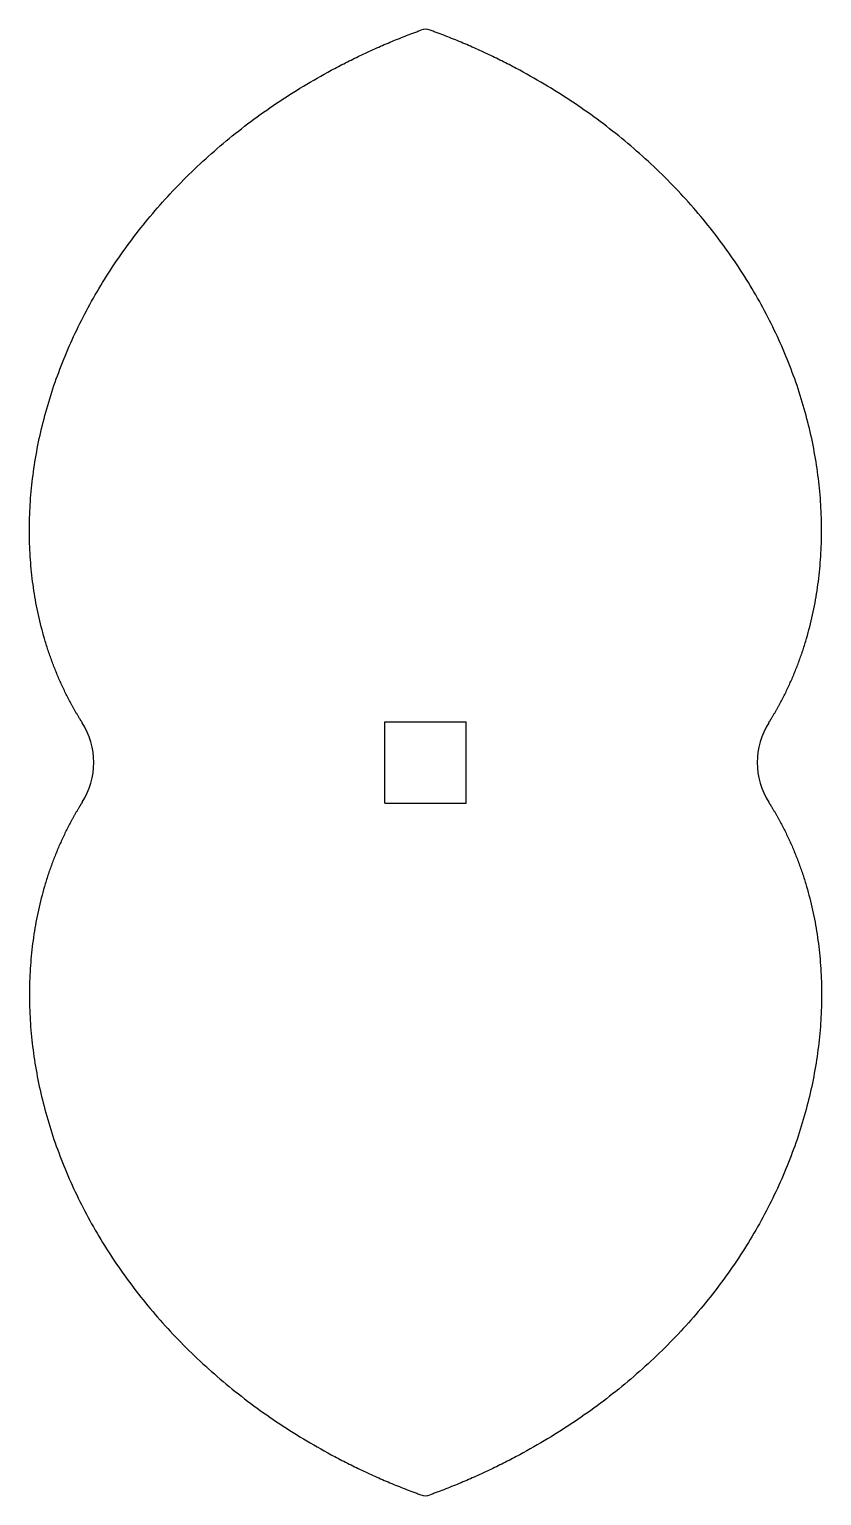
# Model space of a CAD drawing. Extents: x -1.46 to 1.46, y -2.71 to 2.71.
import ezdxf

# ---------------------------------------------------------------- set-up
doc = ezdxf.new("R2010")
doc.units = 0
doc.layers.add('VISIBLE', color=7, linetype='CONTINUOUS')

msp = doc.modelspace()

# ---------------------------------------------------------------- linework, layer by layer
at = {"layer": 'VISIBLE'}
for p, q in [((-0.15, -0.15), (-0.15, 0.15)), ((-0.15, 0.15), (0.15, 0.15)), ((0.15, -0.15), (0.15, 0.15)), ((-0.15, -0.15), (0.15, -0.15))]:
    msp.add_line(p, q, dxfattribs=at)
for centre, radius, start, end in [((0, 2.6567), 0.05, 69.9937, 110.0063), ((-1.5, 0), 0.275, 327.6867, 32.3133), ((1.5, 0), 0.275, 147.6867, 212.3133), ((0, -2.6567), 0.05, 249.9937, 290.0063)]:
    msp.add_arc(centre, radius, start, end, dxfattribs=at)
for points in [[(-1.2676, 0.147), (-1.2687, 0.1488), (-1.2709, 0.1522), (-1.2732, 0.1559), (-1.2749, 0.1586), (-1.2766, 0.1614), (-1.2788, 0.165), (-1.2815, 0.1695), (-1.2842, 0.1739), (-1.2868, 0.1783), (-1.2903, 0.1842), (-1.2947, 0.1917), (-1.2998, 0.2007), (-1.3048, 0.2098), (-1.3115, 0.222), (-1.3196, 0.2375), (-1.3291, 0.2563), (-1.3383, 0.2754), (-1.3502, 0.3011), (-1.3642, 0.334), (-1.3799, 0.3744), (-1.3943, 0.4157), (-1.4074, 0.4578), (-1.4191, 0.5008), (-1.433, 0.5591), (-1.447, 0.6337), (-1.458, 0.7257), (-1.4632, 0.8198), (-1.4626, 0.9154), (-1.4537, 1.0445), (-1.4274, 1.208), (-1.3717, 1.4042), (-1.292, 1.5975), (-1.1889, 1.7851), (-1.0634, 1.9643), (-0.9411, 2.1046), (-0.8333, 2.2103), (-0.7477, 2.2861), (-0.6575, 2.3581), (-0.5629, 2.4261), (-0.4643, 2.4899), (-0.3788, 2.5393), (-0.3085, 2.5766), (-0.255, 2.6034), (-0.2006, 2.6289), (-0.1545, 2.6492), (-0.1173, 2.6649), (-0.0892, 2.6763), (-0.0609, 2.6874), (-0.0368, 2.6964), (-0.0222, 2.7018), (-0.0171, 2.7037)], [(1.2676, 0.147), (1.2687, 0.1488), (1.2709, 0.1522), (1.2732, 0.1559), (1.2749, 0.1586), (1.2766, 0.1614), (1.2788, 0.165), (1.2815, 0.1695), (1.2842, 0.1739), (1.2868, 0.1783), (1.2903, 0.1842), (1.2947, 0.1917), (1.2998, 0.2007), (1.3048, 0.2098), (1.3115, 0.222), (1.3196, 0.2375), (1.3291, 0.2563), (1.3383, 0.2754), (1.3502, 0.3011), (1.3642, 0.334), (1.3799, 0.3744), (1.3943, 0.4157), (1.4074, 0.4578), (1.4191, 0.5008), (1.433, 0.5591), (1.447, 0.6337), (1.458, 0.7257), (1.4632, 0.8198), (1.4626, 0.9154), (1.4537, 1.0445), (1.4274, 1.208), (1.3717, 1.4042), (1.292, 1.5975), (1.1889, 1.7851), (1.0634, 1.9643), (0.9411, 2.1046), (0.8333, 2.2103), (0.7477, 2.2861), (0.6575, 2.3581), (0.5629, 2.4261), (0.4643, 2.4899), (0.3788, 2.5393), (0.3085, 2.5766), (0.255, 2.6034), (0.2006, 2.6289), (0.1545, 2.6492), (0.1173, 2.6649), (0.0892, 2.6763), (0.0609, 2.6874), (0.0368, 2.6964), (0.0222, 2.7018), (0.0171, 2.7037)], [(-1.2676, -0.147), (-1.2687, -0.1488), (-1.2709, -0.1522), (-1.2732, -0.1559), (-1.2749, -0.1586), (-1.2766, -0.1614), (-1.2788, -0.165), (-1.2815, -0.1695), (-1.2842, -0.1739), (-1.2868, -0.1783), (-1.2903, -0.1842), (-1.2947, -0.1917), (-1.2998, -0.2007), (-1.3048, -0.2098), (-1.3115, -0.222), (-1.3196, -0.2375), (-1.3291, -0.2563), (-1.3383, -0.2754), (-1.3502, -0.3011), (-1.3642, -0.334), (-1.3799, -0.3744), (-1.3943, -0.4157), (-1.4074, -0.4578), (-1.4191, -0.5008), (-1.433, -0.5591), (-1.447, -0.6337), (-1.458, -0.7257), (-1.4632, -0.8198), (-1.4626, -0.9154), (-1.4537, -1.0445), (-1.4274, -1.208), (-1.3717, -1.4042), (-1.292, -1.5975), (-1.1889, -1.7851), (-1.0634, -1.9643), (-0.9411, -2.1046), (-0.8333, -2.2103), (-0.7477, -2.2861), (-0.6575, -2.3581), (-0.5629, -2.4261), (-0.4643, -2.4899), (-0.3788, -2.5393), (-0.3085, -2.5766), (-0.255, -2.6034), (-0.2006, -2.6289), (-0.1545, -2.6492), (-0.1173, -2.6649), (-0.0892, -2.6763), (-0.0609, -2.6874), (-0.0368, -2.6964), (-0.0222, -2.7018), (-0.0171, -2.7037)], [(1.2676, -0.147), (1.2687, -0.1488), (1.2709, -0.1522), (1.2732, -0.1559), (1.2749, -0.1586), (1.2766, -0.1614), (1.2788, -0.165), (1.2815, -0.1695), (1.2842, -0.1739), (1.2868, -0.1783), (1.2903, -0.1842), (1.2947, -0.1917), (1.2998, -0.2007), (1.3048, -0.2098), (1.3115, -0.222), (1.3196, -0.2375), (1.3291, -0.2563), (1.3383, -0.2754), (1.3502, -0.3011), (1.3642, -0.334), (1.3799, -0.3744), (1.3943, -0.4157), (1.4074, -0.4578), (1.4191, -0.5008), (1.433, -0.5591), (1.447, -0.6337), (1.458, -0.7257), (1.4632, -0.8198), (1.4626, -0.9154), (1.4537, -1.0445), (1.4274, -1.208), (1.3717, -1.4042), (1.292, -1.5975), (1.1889, -1.7851), (1.0634, -1.9643), (0.9411, -2.1046), (0.8333, -2.2103), (0.7477, -2.2861), (0.6575, -2.3581), (0.5629, -2.4261), (0.4643, -2.4899), (0.3788, -2.5393), (0.3085, -2.5766), (0.255, -2.6034), (0.2006, -2.6289), (0.1545, -2.6492), (0.1173, -2.6649), (0.0892, -2.6763), (0.0609, -2.6874), (0.0368, -2.6964), (0.0222, -2.7018), (0.0171, -2.7037)]]:
    msp.add_open_spline(points, degree=3, knots=[0, 0, 0, 0, 0.0019531, 0.0039062, 0.0048828, 0.0058594, 0.0078125, 0.0097656, 0.0117188, 0.0136719, 0.015625, 0.0195312, 0.0234375, 0.0273438, 0.03125, 0.0390625, 0.046875, 0.0546875, 0.0625, 0.078125, 0.09375, 0.109375, 0.125, 0.140625, 0.15625, 0.1875, 0.21875, 0.25, 0.28125, 0.3125, 0.375, 0.4375, 0.5, 0.5625, 0.625, 0.6875, 0.71875, 0.75, 0.78125, 0.8125, 0.84375, 0.875, 0.890625, 0.90625, 0.921875, 0.9375, 0.9453125, 0.953125, 0.9609375, 0.96875, 0.9729086, 0.9729086, 0.9729086, 0.9729086], dxfattribs=at)

doc.saveas('drawing.dxf')
